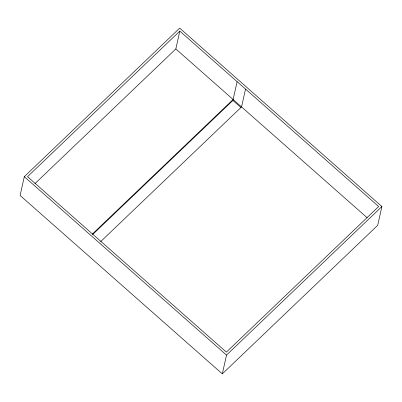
<?xml version="1.0" encoding="UTF-8"?>
<svg xmlns="http://www.w3.org/2000/svg" width="402" height="402" viewBox="0 0 402 402"><rect width="100%" height="100%" fill="white"/><g stroke="black" fill="none" stroke-linecap="round" stroke-linejoin="round"><path stroke-width="0.6" d="M24.296 176.689L20.1 195.462L222.316 373.865L377.704 225.311L381.9 206.538L179.684 28.135L24.296 176.689L226.512 355.092L222.316 373.865M34.879 183.694L175.83 48.944L179.815 31.105L378.659 206.538L226.381 352.122L27.537 176.689L179.815 31.105M92.872 234.311L232.914 100.43L237.11 81.656M245.537 89.088L241.547 106.922L100.6 241.672M92.174 234.24L233.125 99.49M226.512 355.092L381.9 206.538M175.83 48.944L367.147 217.733M232.914 100.43L240.868 107.45"/></g></svg>
